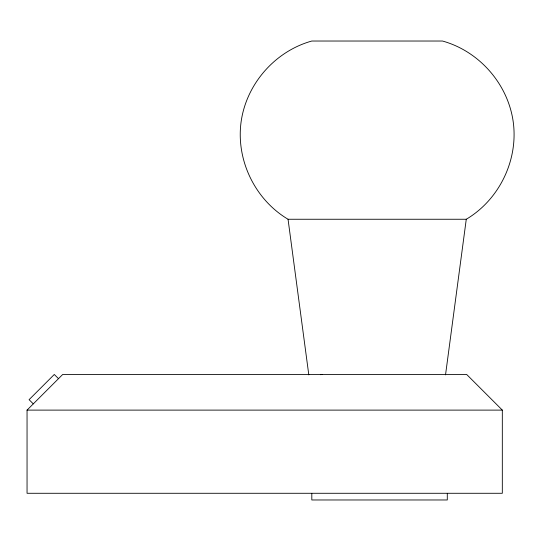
<?xml version="1.0" encoding="UTF-8"?>
<svg xmlns="http://www.w3.org/2000/svg" width="541" height="541" viewBox="0 0 541 541"><rect width="100%" height="100%" fill="white"/><g stroke="black" fill="none" stroke-linecap="round" stroke-linejoin="round"><path stroke-width="0.81" d="M445.527 374.886L466.274 219.254C499.255 199.656 518.325 160.319 513.281 122.293C508.182 84.268 479.475 51.3 442.511 41.028L311.812 41.028C274.855 51.3 246.141 84.268 241.043 122.293C236.004 160.319 255.075 199.656 288.049 219.254L466.274 219.254M27.05 410.112L62.695 374.467L466.673 374.467L502.318 410.112L502.318 493.284L27.05 493.284L27.05 410.112L502.318 410.112M320.495 374.683L322.159 374.467M58.496 378.666L54.296 374.467L29.086 399.671L33.292 403.87M288.049 219.254L308.803 374.886M447.292 493.487L447.292 499.972L311.812 499.972L311.812 493.48"/></g></svg>
